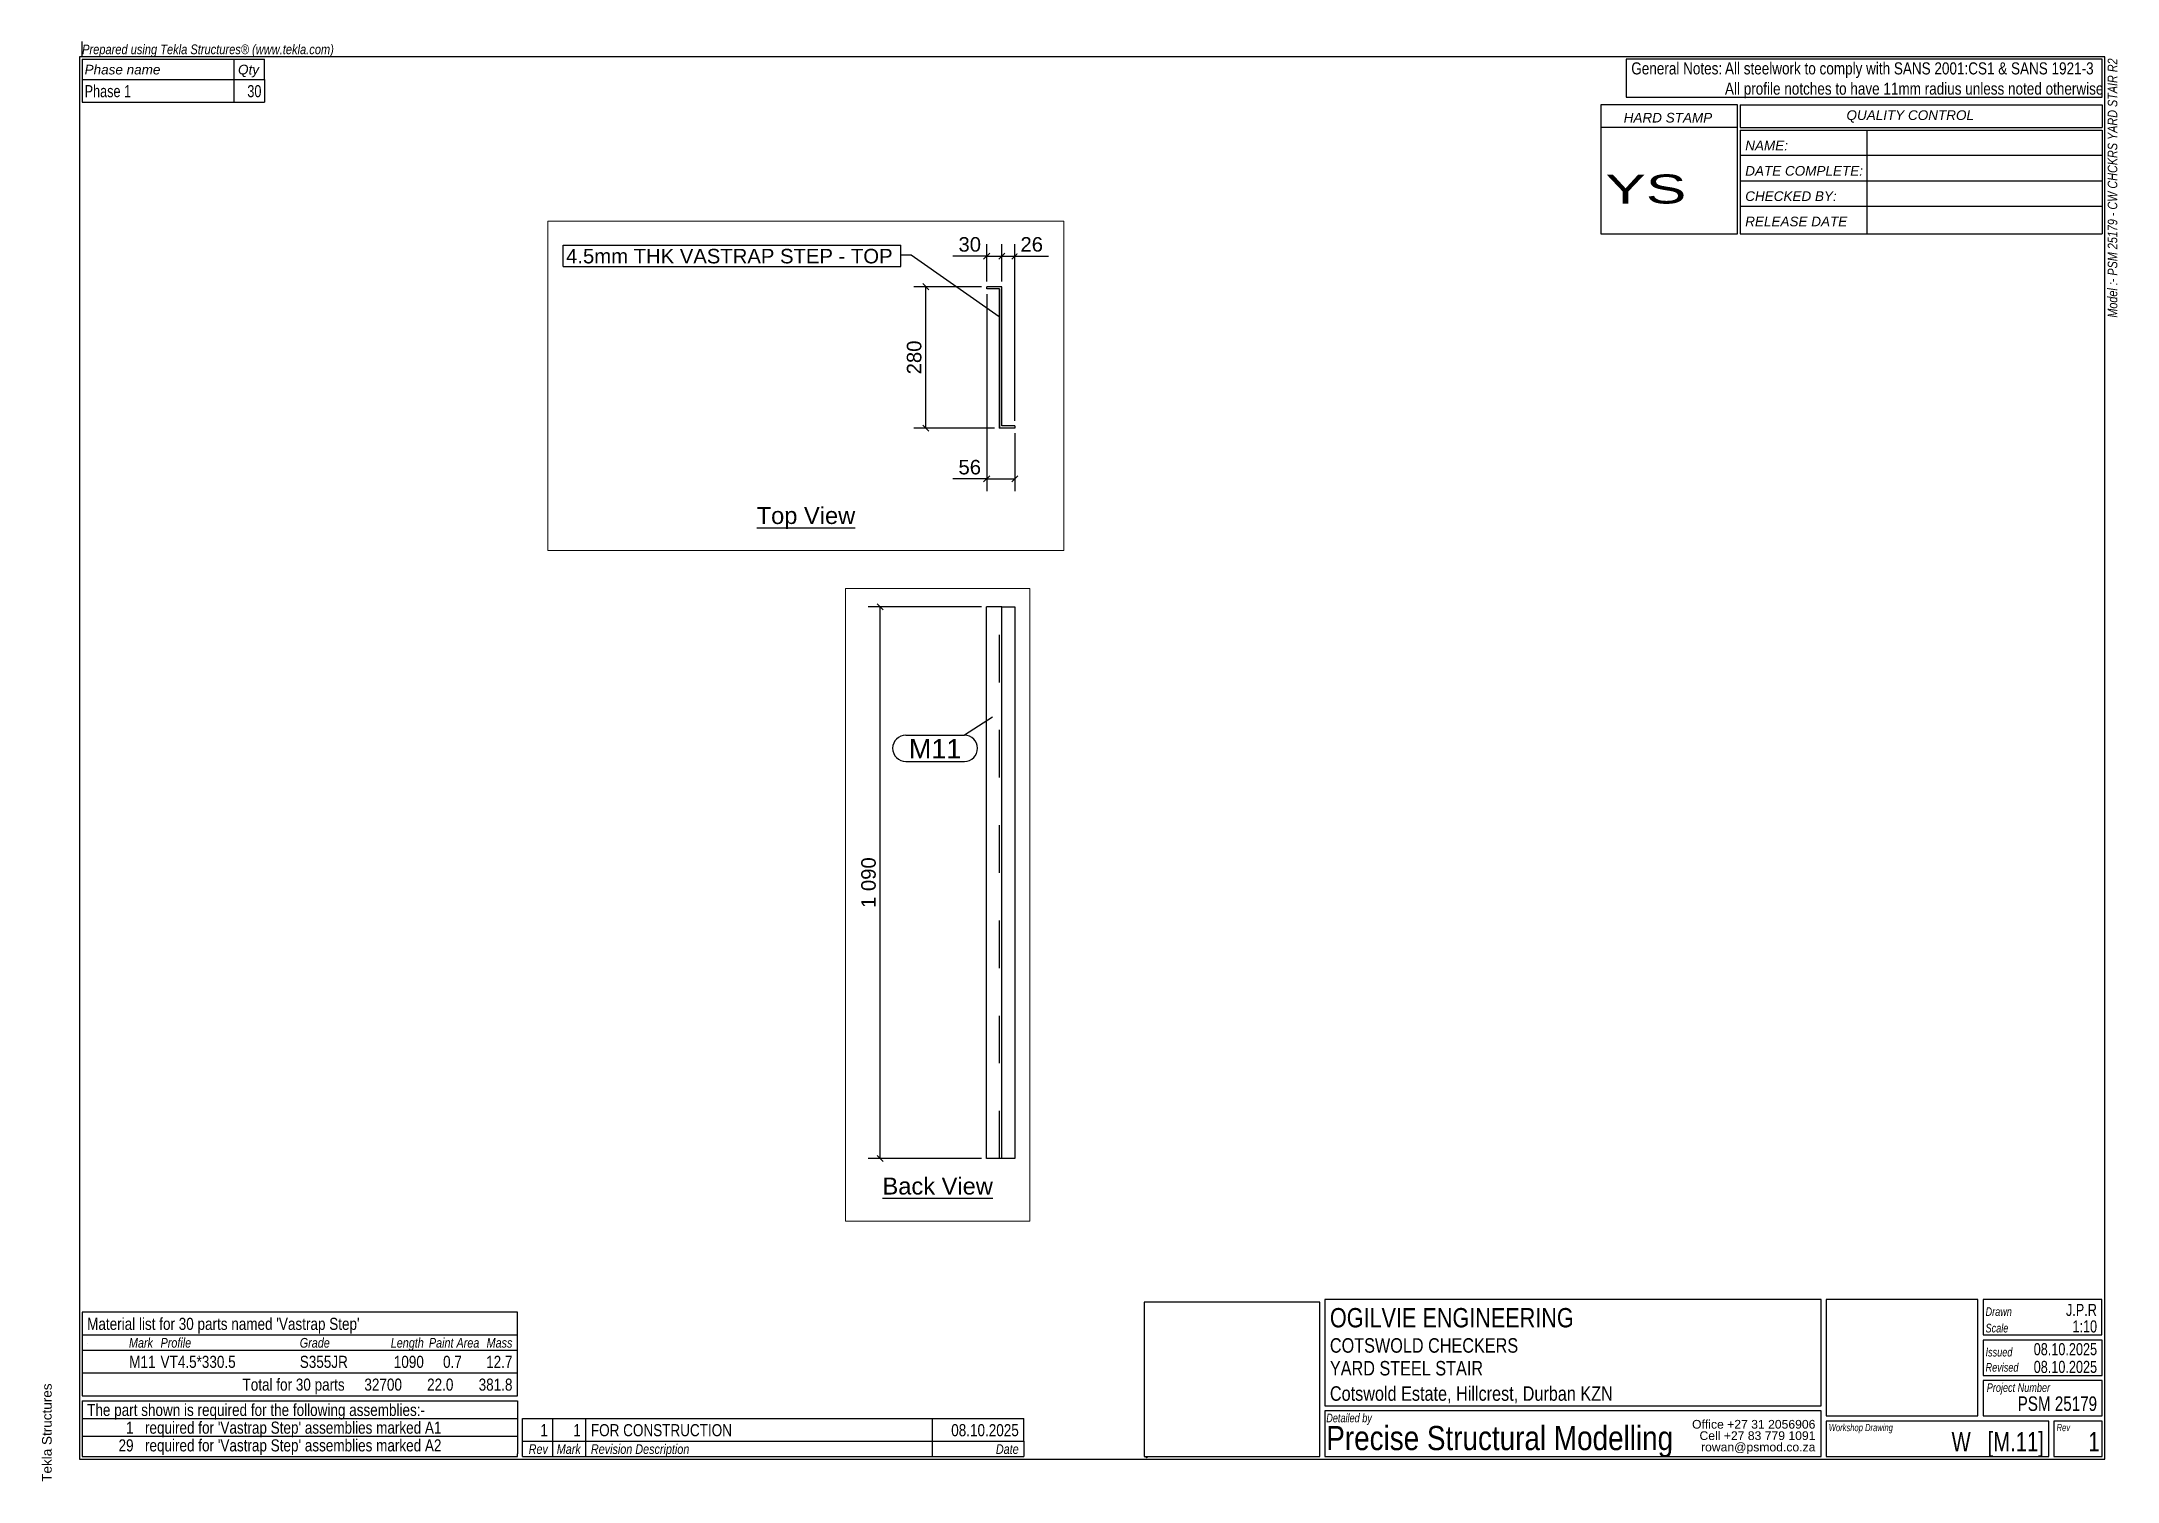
# Paper-space layout 'Layout1' of a CAD drawing. Header units: millimetres. Extents: x 2 to 413, y 6 to 290.
# The model-space entities are those that its viewports show. They can reach past a viewport. Long polylines and large blocks are cut down to what shows.
import ezdxf

# ---------------------------------------------------------------- set-up
doc = ezdxf.new("R2010")
doc.units = ezdxf.units.MM
doc.linetypes.add('DXK_LINE_DOT1', pattern=[1.8814, 0.9407, -0.9407])
doc.layers.add('Viewport layer', color=7, linetype='Continuous', plot=False)
doc.styles.add('Arial', font='ARIAL.TTF', dxfattribs={"height": 0.2})
doc.styles.add('Arial Italic', font='ARIALI.TTF', dxfattribs={"height": 0.2})
doc.styles.add('Arial Narrow Italic', font='ARIALNI.TTF', dxfattribs={"height": 0.2})
picture_1 = doc.add_image_def('image1.jpg', size_in_pixel=(1, 1))
picture_2 = doc.add_image_def('image2.jpg', size_in_pixel=(1, 1))

# ---------------------------------------------------------------- blocks, each defined once
blk = doc.blocks.new('Unknown-1333964-2631')
at = {"color": 174, "linetype": 'Continuous'}
for p, q in [((410, 287), (10, 287)), ((10, 287), (10, 10)), ((410, 10), (410, 287)), ((10, 10), (410, 10))]:
    blk.add_line(p, q, dxfattribs=at)
at = {"color": 174, "linetype": 'Continuous', "style": 'Arial'}
blk.add_text('Tekla Structures', height=1.9102, rotation=90, dxfattribs=at).set_placement((4.5, 5.5))
blk = doc.blocks.new('Unknown-1333964-3470')
at = {"color": 2, "linetype": 'Continuous'}
blk.add_line((10.5, 287), (10.5, 290), dxfattribs=at)
at = {"color": 7, "style": 'Arial Narrow Italic'}
blk.add_text('Prepared using Tekla Structures® (www.tekla.com)', height=1.9089, dxfattribs=at).set_placement((10.5, 287.5))
blk = doc.blocks.new('Unknown-1333964-3465')
at = {"color": 3, "linetype": 'Continuous'}
for p, q in [((409.5, 286.5), (315.5, 286.5)), ((315.5, 286.5), (315.5, 279)), ((409.5, 279), (409.5, 286.5)), ((315.5, 279), (409.5, 279))]:
    blk.add_line(p, q, dxfattribs=at)
at = {"color": 7, "style": 'Arial', "width": 0.8}
for s, p in [('General Notes:', (316.5, 283.5)), ('All profile notches to have 11mm radius unless noted otherwise', (335, 279.5))]:
    blk.add_text(s, height=2.3877, dxfattribs=at).set_placement(p)
at = {"color": 7, "linetype": 'Continuous', "style": 'Arial', "width": 0.8}
blk.add_text('All steelwork to comply with SANS 2001:CS1 & SANS 1921-3', height=2.3877, dxfattribs=at).set_placement((335, 283.5))
blk = doc.blocks.new('Unknown-1333964-3466')
at = {"color": 3, "linetype": 'Continuous'}
for p, q in [((353.97, 41.5), (255.97, 41.5)), ((255.97, 41.5), (255.97, 20.5)), ((353.97, 20.5), (353.97, 41.5)), ((384.97, 41.5), (354.97, 41.5)), ((354.97, 41.5), (354.97, 18.5)), ((384.97, 18.5), (384.97, 41.5)), ((409.47, 41.5), (386, 41.5)), ((386, 41.5), (386, 34.5)), ((409.47, 34.5), (409.47, 41.5)), ((255, 41), (220.25, 41)), ((220.25, 41), (220.25, 10.5)), ((255, 10.5), (255, 41)), ((409.5, 33.5), (385.97, 33.5)), ((385.97, 33.5), (385.97, 26.5)), ((386, 34.5), (409.47, 34.5)), ((409.5, 26.5), (409.5, 33.5)), ((385.97, 26.5), (409.5, 26.5)), ((409.5, 25.5), (385.97, 25.5)), ((385.97, 25.5), (385.97, 18.5)), ((409.5, 18.5), (409.5, 25.5)), ((255.97, 20.5), (353.97, 20.5)), ((353.97, 19.5), (255.97, 19.5)), ((255.97, 19.5), (255.97, 10.5)), ((353.97, 10.5), (353.97, 19.5)), ((354.97, 18.5), (384.97, 18.5)), ((385.97, 18.5), (409.5, 18.5)), ((220.25, 10.5), (255, 10.5)), ((255.97, 10.5), (353.97, 10.5))]:
    blk.add_line(p, q, dxfattribs=at)
at = {"color": 5, "linetype": 'Continuous'}
for p, q in [((398.97, 17.5), (354.97, 17.5)), ((354.97, 17.5), (354.97, 10.5)), ((398.97, 10.5), (398.97, 17.5)), ((409.5, 17.5), (399.97, 17.5)), ((399.97, 17.5), (399.97, 10.5)), ((409.5, 10.5), (409.5, 17.5)), ((354.97, 10.5), (398.97, 10.5)), ((399.97, 10.5), (409.5, 10.5))]:
    blk.add_line(p, q, dxfattribs=at)
at = {"color": 1, "linetype": 'Continuous', "style": 'Arial'}
for s, height, width, p in [('OGILVIE ENGINEERING', 3.8203, 0.8, (256.97, 36)), ('J.P.R', 2.388, 0.75, (402.35, 38.25)), ('1:10', 2.388, 0.75, (403.63, 35)), ('08.10.2025', 2.388, 0.75, (395.98, 30.5)), ('08.10.2025', 2.388, 0.75, (395.98, 27)), ('PSM 25179', 2.865, 0.75, (392.81, 19.5))]:
    blk.add_text(s, height=height, dxfattribs=dict(at, width=width)).set_placement(p)
at = {"color": 7, "linetype": 'Continuous'}
for s, height, style, width, p in [('Drawn', 1.718, 'Arial Italic', 0.75, (386.47, 38.25)), ('COTSWOLD CHECKERS', 2.8652, 'Arial', 0.8, (256.97, 31)), ('Scale', 1.718, 'Arial Italic', 0.75, (386.47, 35)), ('YARD STEEL STAIR', 2.8652, 'Arial', 0.8, (256.97, 26.5)), ('Revised', 1.718, 'Arial Italic', 0.75, (386.47, 27.25)), ('Issued', 1.718, 'Arial Italic', 0.75, (386.47, 30.25)), ('Project Number', 1.718, 'Arial Italic', 0.75, (386.71, 23.25)), ('Cotswold Estate, Hillcrest, Durban KZN', 2.8652, 'Arial', 0.8, (256.97, 21.5)), ('Detailed by', 1.718, 'Arial Italic', 0.75, (256.25, 17.25)), ('Workshop Drawing', 1.4316, 'Arial Italic', 0.75, (355.5, 15.5)), ('Rev', 1.432, 'Arial Italic', 0.75, (400.5, 15.5))]:
    blk.add_text(s, height=height, dxfattribs=dict(at, style=style, width=width)).set_placement(p)
at = {"color": 5, "linetype": 'Continuous', "style": 'Arial'}
for s, height, width, p in [('Precise Structural Modelling', 4.7754, 0.825, (256.25, 11.75)), ('W   [M.11]', 3.82, 0.75, (379.76, 11.5)), ('1', 3.82, 0.75, (406.77, 11.5))]:
    blk.add_text(s, height=height, dxfattribs=dict(at, width=width)).set_placement(p)
at = {"color": 7, "linetype": 'Continuous', "style": 'Arial'}
for s, p in [('Office +27 31 2056906', (328.5, 16)), ('Cell +27 83 779 1091', (329.97, 13.75)), ('rowan@psmod.co.za', (330.27, 11.5))]:
    blk.add_text(s, height=1.7191, dxfattribs=at).set_placement(p)
at = {"color": 7, "linetype": 'Continuous'}
image = blk.add_image(picture_1, insert=(220.75, 10.25), size_in_units=(0.0595, 0.0944), dxfattribs=at)
image.dxf.flags = 7
image = blk.add_image(picture_1, insert=(220.75, 10.25), size_in_units=(0.0599, 0.0944), dxfattribs=at)
image.dxf.flags = 7
image = blk.add_image(picture_2, insert=(221, 10.5), size_in_units=(0.0197, 0.0519), dxfattribs=at)
image.dxf.flags = 7
blk = doc.blocks.new('Unknown-1333964-3467')
at = {"color": 3, "linetype": 'Continuous'}
for p, q in [((10.5, 21.5), (96.5, 21.5)), ((10.5, 21.5), (10.5, 18)), ((96.5, 21.5), (96.5, 18)), ((10.5, 18), (10.5, 14.5)), ((96.5, 18), (96.5, 14.5)), ((10.5, 14.5), (10.5, 11)), ((96.5, 14.5), (96.5, 11)), ((10.5, 11), (10.5, 10.5)), ((10.5, 10.5), (96.5, 10.5)), ((96.5, 10.5), (96.5, 11))]:
    blk.add_line(p, q, dxfattribs=at)
at = {"color": 7, "linetype": 'Continuous'}
for p, q in [((10.5, 18), (96.5, 18)), ((10.5, 18), (96.5, 18)), ((10.5, 14.5), (96.5, 14.5))]:
    blk.add_line(p, q, dxfattribs=at)
at = {"color": 7, "linetype": 'Continuous', "style": 'Arial', "width": 0.8}
blk.add_text('The part shown is required for the following assemblies:-', height=2.3877, dxfattribs=at).set_placement((11.5, 18.5))
at = {"color": 1, "linetype": 'Continuous', "style": 'Arial', "width": 0.8}
for s, height, p in [('1', 2.39, (19.18, 15)), (" required for 'Vastrap Step' assemblies marked A1", 2.3877, (22.18, 15)), ('29', 2.388, (17.7, 11.5)), (" required for 'Vastrap Step' assemblies marked A2", 2.3877, (22.18, 11.5))]:
    blk.add_text(s, height=height, dxfattribs=at).set_placement(p)
blk = doc.blocks.new('Unknown-1333964-3469')
at = {"color": 3, "linetype": 'Continuous'}
for p, q in [((10.5, 286.5), (10.5, 282.5)), ((10.5, 286.5), (46.5, 286.5)), ((46.5, 282.5), (46.5, 286.5)), ((10.5, 282.5), (10.5, 278)), ((46.5, 282.5), (46.5, 278)), ((10.5, 278), (46.5, 278))]:
    blk.add_line(p, q, dxfattribs=at)
at = {"color": 7, "linetype": 'Continuous'}
for p, q in [((40.5, 286.5), (40.5, 282.5)), ((10.5, 282.5), (46.5, 282.5)), ((40.5, 282.5), (40.5, 278))]:
    blk.add_line(p, q, dxfattribs=at)
at = {"color": 7, "style": 'Arial Italic'}
for s, p in [('Phase name', (11, 283.5)), ('Qty', (41.31, 283.5))]:
    blk.add_text(s, height=1.909, dxfattribs=at).set_placement(p)
at = {"color": 1, "linetype": 'Continuous', "style": 'Arial', "width": 0.75}
for s, p in [('Phase 1', (11, 279)), ('30', (43.14, 279))]:
    blk.add_text(s, height=2.388, dxfattribs=at).set_placement(p)
blk = doc.blocks.new('Unknown-1333964-3471')
at = {"color": 3, "linetype": 'Continuous'}
for p, q in [((337.5, 277.5), (310.5, 277.5)), ((310.5, 277.5), (310.5, 252)), ((337.5, 252), (337.5, 277.5)), ((338, 277.5), (338, 273)), ((338, 277.5), (409.5, 277.5)), ((409.5, 277.5), (409.5, 273)), ((337.5, 273), (310.5, 273)), ((338, 273), (409.5, 273)), ((338, 272.5), (338, 252)), ((338, 272.5), (409.5, 272.5)), ((363, 272.5), (363, 252)), ((409.5, 272.5), (409.5, 252)), ((409.5, 267.5), (338, 267.5)), ((338, 262.5), (409.5, 262.5)), ((338, 257.5), (409.5, 257.5)), ((310.5, 252), (337.5, 252)), ((338, 252), (409.5, 252))]:
    blk.add_line(p, q, dxfattribs=at)
at = {"color": 7, "linetype": 'Continuous', "style": 'Arial Italic'}
for s, height, p in [('HARD STAMP', 1.909, (315, 274)), ('NAME:', 1.909, (339, 268.5)), ('DATE COMPLETE:', 1.9089, (339, 263.5)), ('CHECKED BY:', 1.9089, (339, 258.5)), ('RELEASE DATE', 1.9089, (339, 253.5))]:
    blk.add_text(s, height=height, dxfattribs=at).set_placement(p)
at = {"color": 7, "style": 'Arial Italic'}
blk.add_text('QUALITY CONTROL', height=1.9089, dxfattribs=at).set_placement((359, 274.5))
at = {"color": 7, "linetype": 'Continuous', "style": 'Arial', "width": 1.5}
blk.add_text('YS', height=5.73, dxfattribs=at).set_placement((311.36, 258))
blk = doc.blocks.new('Unknown-1333964-3472')
at = {"color": 7, "style": 'Arial Italic', "width": 0.8}
blk.add_text('Model :- PSM 25179 - CW CHCKRS YARD STAIR R2', height=1.9089, rotation=90, dxfattribs=at).set_placement((412.5, 235.46))
blk = doc.blocks.new('Unknown-1333964-3473')
at = {"color": 3, "linetype": 'Continuous'}
for p, q in [((96.5, 39), (10.5, 39)), ((10.5, 39), (10.5, 22.5)), ((96.5, 22.5), (96.5, 39)), ((10.5, 22.5), (96.5, 22.5))]:
    blk.add_line(p, q, dxfattribs=at)
at = {"color": 7, "linetype": 'Continuous'}
for p, q in [((10.5, 34.5), (96.5, 34.5)), ((10.5, 31.5), (96.5, 31.5)), ((10.5, 27), (96.5, 27))]:
    blk.add_line(p, q, dxfattribs=at)
at = {"color": 2, "linetype": 'Continuous'}
blk.add_line((11.5, 32.75), (11.5, 32.75), dxfattribs=at)
at = {"color": 7, "linetype": 'Continuous', "style": 'Arial', "width": 0.8}
for s, p in [("Material list for 30 parts named 'Vastrap Step'", (11.5, 35.5)), ('Total for 30 parts', (42.19, 23.5))]:
    blk.add_text(s, height=2.3877, dxfattribs=at).set_placement(p)
at = {"color": 7, "width": 0.8}
for s, height, style, p in [('Mark', 1.909, 'Arial Italic', (19.76, 32)), ('Profile', 1.909, 'Arial Italic', (26, 32)), ('Grade', 1.909, 'Arial Italic', (53.5, 32)), ('Length', 1.909, 'Arial Italic', (71.47, 32)), ('Paint Area', 1.909, 'Arial Italic', (79, 32)), ('Mass', 1.909, 'Arial Italic', (90.4, 32)), ('32700', 2.388, 'Arial', (66.26, 23.5)), ('22.0', 2.388, 'Arial', (78.65, 23.5)), ('381.8', 2.388, 'Arial', (88.83, 23.5))]:
    blk.add_text(s, height=height, dxfattribs=dict(at, style=style)).set_placement(p)
at = {"color": 1, "style": 'Arial', "width": 0.8}
for s, height, p in [('M11', 2.388, (19.81, 28)), ('VT4.5*330.5', 2.3877, (26, 28)), ('S355JR', 2.388, (53.5, 28)), ('1090', 2.388, (72.07, 28)), ('0.7', 2.388, (81.8, 28)), ('12.7', 2.388, (90.31, 28))]:
    blk.add_text(s, height=height, dxfattribs=at).set_placement(p)
blk = doc.blocks.new('Unknown-1333964-3474')
at = {"color": 3, "linetype": 'Continuous'}
for p, q in [((97.5, 18), (196.5, 18)), ((97.5, 13.5), (97.5, 18)), ((196.5, 13.5), (196.5, 18)), ((97.5, 10.5), (97.5, 13.5)), ((196.5, 13.5), (196.5, 10.5)), ((97.5, 10.5), (196.5, 10.5))]:
    blk.add_line(p, q, dxfattribs=at)
at = {"color": 7, "linetype": 'Continuous'}
for p, q in [((97.5, 18), (196.5, 18)), ((103.5, 13.5), (103.5, 18)), ((110, 13.5), (110, 18)), ((178.5, 13.5), (178.5, 18)), ((97.5, 13.5), (196.5, 13.5)), ((103.5, 10.5), (103.5, 13.5)), ((110, 10.5), (110, 13.5)), ((178.5, 10.5), (178.5, 13.5)), ((184, 10.5), (184, 10.5))]:
    blk.add_line(p, q, dxfattribs=at)
at = {"color": 1, "linetype": 'Continuous', "style": 'Arial', "width": 0.8}
for s, height, p in [('1', 2.39, (101.02, 14.5)), ('1', 2.39, (107.52, 14.5)), ('FOR CONSTRUCTION', 2.3877, (111, 14.5)), ('08.10.2025', 2.388, (182.17, 14.5))]:
    blk.add_text(s, height=height, dxfattribs=at).set_placement(p)
at = {"color": 7, "linetype": 'Continuous', "style": 'Arial Italic', "width": 0.8}
for s, height, p in [('Rev', 1.909, (98.71, 11)), ('Mark', 1.909, (104.26, 11)), ('Revision Description', 1.9089, (111, 11)), ('Date', 1.909, (190.99, 11))]:
    blk.add_text(s, height=height, dxfattribs=at).set_placement(p)
blk = doc.blocks.new('Unknown-1333964-11 - 2291')
at = {"color": 6, "linetype": 'Continuous'}
blk.add_line((412.4, 45), (606.8, 45), dxfattribs=at)
at = {"color": 0, "linetype": 'Continuous'}
blk.add_wipeout([(606.8, 52.5), (606.8, 87.5), (412.4, 87.5), (412.4, 52.5)], dxfattribs=at)
at = {"color": 6, "linetype": 'Continuous', "style": 'Arial'}
blk.add_text('Top View', height=33.43, dxfattribs=at).set_placement((412.4, 52.5))
blk = doc.blocks.new('Unknown-1333964-12 - 2329')
at = {"color": 6, "linetype": 'Continuous'}
blk.add_line((6457, 45), (6674.8, 45), dxfattribs=at)
at = {"color": 0, "linetype": 'Continuous'}
blk.add_wipeout([(6674.8, 52.5), (6674.8, 87.5), (6457, 87.5), (6457, 52.5)], dxfattribs=at)
at = {"color": 6, "linetype": 'Continuous', "style": 'Arial'}
blk.add_text('Back View', height=33.43, dxfattribs=at).set_placement((6457, 52.5))
blk = doc.blocks.new('Part-1333964-2326 - 2291')
at = {"color": 30, "linetype": 'Continuous'}
for p, q in [((896.7, 521.2), (866.7, 521.2)), ((866.7, 516.8), (866.7, 521.2)), ((892.2, 516.8), (866.7, 516.8)), ((892.2, 241.8), (892.2, 516.8)), ((896.7, 246.3), (896.7, 521.2)), ((922.2, 246.3), (896.7, 246.3)), ((922.2, 246.3), (922.2, 241.8)), ((922.2, 241.8), (892.2, 241.8))]:
    blk.add_line(p, q, dxfattribs=at)
blk = doc.blocks.new('Surfacing-1333964-2327 - 2291')
at = {"color": 7, "linetype": 'Continuous'}
for p, q in [((892.2, 516.8), (891.2, 516.8)), ((891.2, 516.8), (891.2, 241.8)), ((892.2, 516.8), (892.2, 241.8)), ((892.2, 241.8), (891.2, 241.8))]:
    blk.add_line(p, q, dxfattribs=at)
blk = doc.blocks.new('Part-1333964-2330 - 2329')
at = {"color": 30, "linetype": 'Continuous'}
for p, q in [((6692.6, 1213.5), (6662.6, 1213.5)), ((6662.6, 123.5), (6662.6, 1213.5)), ((6692.6, 1213.5), (6718.1, 1213.5)), ((6692.6, 123.5), (6692.6, 1213.5)), ((6718.1, 1213.5), (6718.1, 123.5)), ((6692.6, 123.5), (6662.6, 123.5)), ((6718.1, 123.5), (6692.6, 123.5))]:
    blk.add_line(p, q, dxfattribs=at)
at = {"color": 7, "linetype": 'DXK_LINE_DOT1'}
blk.add_line((6688.1, 123.5), (6688.1, 1213.5), dxfattribs=at)
blk = doc.blocks.new('StraightDimension-1333964-3330 - 2291')
at = {"color": 7, "linetype": 'Continuous'}
for p, q in [((860.7, 575.5), (872.7, 587.5)), ((866.7, 531.2), (866.7, 605.5)), ((866.7, 581.5), (896.7, 581.5)), ((902.7, 587.5), (890.7, 575.5)), ((896.7, 531.2), (896.7, 605.5))]:
    blk.add_line(p, q, dxfattribs=at)
at = {"color": 0}
blk.add_wipeout([(861.4, 584.5), (861.4, 626.5), (805, 626.5), (805, 584.5)], dxfattribs=at)
at = {"color": 7, "linetype": 'Continuous'}
blk.add_line((866.7, 581.5), (799.7, 581.5), dxfattribs=at)
blk.add_line((866.7, 581.5), (799.7, 581.5), dxfattribs=at)
at = {"color": 96, "style": 'Arial'}
blk.add_text('30', height=28.65, dxfattribs=at).set_placement((811, 590.5))
blk = doc.blocks.new('StraightDimension-1333964-2335 - 2291')
at = {"color": 7, "linetype": 'Continuous'}
for p, q in [((866.7, 506.8), (866.7, 117.5)), ((922.2, 231.8), (922.2, 117.5)), ((872.7, 147.5), (860.7, 135.5)), ((866.7, 141.5), (922.2, 141.5)), ((916.2, 135.5), (928.2, 147.5))]:
    blk.add_line(p, q, dxfattribs=at)
at = {"color": 0}
blk.add_wipeout([(861.4, 144.5), (861.4, 186.5), (805, 186.5), (805, 144.5)], dxfattribs=at)
at = {"color": 7, "linetype": 'Continuous'}
blk.add_line((866.7, 141.5), (799.7, 141.5), dxfattribs=at)
blk.add_line((866.7, 141.5), (799.7, 141.5), dxfattribs=at)
at = {"color": 96, "style": 'Arial'}
blk.add_text('56', height=28.65, dxfattribs=at).set_placement((811, 150.5))
blk = doc.blocks.new('StraightDimension-1333964-3329 - 2291')
at = {"color": 7, "linetype": 'Continuous'}
for p, q in [((890.7, 575.5), (902.7, 587.5)), ((896.7, 531.2), (896.7, 605.5)), ((896.7, 581.5), (922.2, 581.5)), ((928.2, 587.5), (916.2, 575.5)), ((922.2, 256.2), (922.2, 605.5))]:
    blk.add_line(p, q, dxfattribs=at)
at = {"color": 0}
blk.add_wipeout([(983.9, 584.5), (983.9, 626.5), (927.4, 626.5), (927.4, 584.5)], dxfattribs=at)
at = {"color": 7, "linetype": 'Continuous'}
blk.add_line((922.2, 581.5), (989.1, 581.5), dxfattribs=at)
blk.add_line((922.2, 581.5), (989.1, 581.5), dxfattribs=at)
at = {"color": 96, "style": 'Arial'}
blk.add_text('26', height=28.65, dxfattribs=at).set_placement((933.4, 590.5))
blk = doc.blocks.new('StraightDimension-1333964-2429 - 2291')
at = {"color": 7, "linetype": 'Continuous'}
for p, q in [((856.7, 521.2), (722.7, 521.2)), ((752.7, 515.2), (740.7, 527.3)), ((746.7, 241.8), (746.7, 521.2)), ((740.7, 247.8), (752.7, 235.7)), ((882.2, 241.8), (722.7, 241.8))]:
    blk.add_line(p, q, dxfattribs=at)
at = {"color": 0}
blk.add_wipeout([(743.7, 420.9), (701.7, 420.9), (701.7, 342.1), (743.7, 342.1)], dxfattribs=at)
at = {"color": 96, "style": 'Arial'}
blk.add_text('280', height=28.65, rotation=90.0002, dxfattribs=at).set_placement((737.7, 348.1))
blk = doc.blocks.new('StraightDimension-1333964-2434 - 2329')
at = {"color": 7, "linetype": 'Continuous'}
for p, q in [((6652.6, 1213.5), (6428.6, 1213.5)), ((6458.6, 1207.5), (6446.6, 1219.5)), ((6452.6, 123.5), (6452.6, 1213.5)), ((6652.6, 123.5), (6428.6, 123.5)), ((6446.6, 129.5), (6458.6, 117.5))]:
    blk.add_line(p, q, dxfattribs=at)
at = {"color": 0}
blk.add_wipeout([(6449.6, 724.5), (6407.6, 724.5), (6407.6, 612.5), (6449.6, 612.5)], dxfattribs=at)
at = {"color": 96, "style": 'Arial'}
blk.add_text('1 090', height=28.65, rotation=90.0002, dxfattribs=at).set_placement((6443.6, 618.5))
blk = doc.blocks.new('Mark-1333964-2660 - 2291')
at = {"color": 96, "linetype": 'Continuous'}
blk.add_line((891.7, 461.5), (717.4, 583.3), dxfattribs=at)
at = {"color": 0}
blk.add_wipeout([(691.4, 567.3), (691.4, 597.3), (36, 597.3), (36, 567.3)], dxfattribs=at)
blk.add_wipeout([(691.4, 567.3), (691.4, 597.3), (36, 597.3), (36, 567.3)], dxfattribs=at)
at = {"color": 96, "linetype": 'Continuous'}
for p, q in [((30, 603.3), (697.4, 603.3)), ((30, 561.3), (30, 603.3)), ((697.4, 561.3), (697.4, 603.3)), ((717.4, 583.3), (697.4, 583.3)), ((30, 561.3), (697.4, 561.3))]:
    blk.add_line(p, q, dxfattribs=at)
at = {"color": 96, "style": 'Arial'}
blk.add_text('4.5mm THK VASTRAP STEP - TOP ', height=28.652, dxfattribs=at).set_placement((36, 567.3))
blk = doc.blocks.new('Mark-1333964-2438 - 2329')
at = {"color": 0}
blk.add_wipeout([(6612.7, 913.9), (6612.7, 953.9), (6509, 953.9), (6509, 913.9)], dxfattribs=at)
blk.add_wipeout([(6612.7, 913.9), (6612.7, 953.9), (6509, 953.9), (6509, 913.9)], dxfattribs=at)
at = {"color": 7, "linetype": 'Continuous'}
for p, q in [((6674, 995.2), (6618.7, 959.9)), ((6503, 959.9), (6618.7, 959.9)), ((6503, 907.9), (6618.7, 907.9))]:
    blk.add_line(p, q, dxfattribs=at)
for centre, start, end in [((6503, 933.9), 90, 270), ((6618.7, 933.9), 270, 90)]:
    blk.add_arc(centre, 26, start, end, dxfattribs=at)
at = {"color": 96, "style": 'Arial'}
blk.add_text('M11', height=38.2, dxfattribs=at).set_placement((6509, 913.9))

msp = doc.modelspace()

# ---------------------------------------------------------------- block references
for name in ['Part-1333964-2330 - 2329', 'Part-1333964-2326 - 2291', 'Surfacing-1333964-2327 - 2291', 'Unknown-1333964-11 - 2291', 'Unknown-1333964-12 - 2329']:
    msp.add_blockref(name, (0, 0))

# ---------------------------------------------------------------- next in the draw order: block references
for name in ['StraightDimension-1333964-2434 - 2329', 'StraightDimension-1333964-3330 - 2291', 'StraightDimension-1333964-2335 - 2291']:
    msp.add_blockref(name, (0, 0))

# ---------------------------------------------------------------- next in the draw order: block references
for name in ['Mark-1333964-2438 - 2329', 'StraightDimension-1333964-3329 - 2291']:
    msp.add_blockref(name, (0, 0))

# ---------------------------------------------------------------- next in the draw order: block references
msp.add_blockref('StraightDimension-1333964-2429 - 2291', (0, 0))

# ---------------------------------------------------------------- next in the draw order: block references
msp.add_blockref('Mark-1333964-2660 - 2291', (0, 0))

psp = doc.layouts.get("Layout1")

# ---------------------------------------------------------------- block references
for name in ['Unknown-1333964-3470', 'Unknown-1333964-2631', 'Unknown-1333964-3469', 'Unknown-1333964-3465', 'Unknown-1333964-3472', 'Unknown-1333964-3471', 'Unknown-1333964-3466', 'Unknown-1333964-3473', 'Unknown-1333964-3467', 'Unknown-1333964-3474']:
    psp.add_blockref(name, (0, 0))

# ---------------------------------------------------------------- viewports
at = {"layer": 'Viewport layer', "view_target_point": (509.57, 325.25)}
psp.add_viewport(center=(153.46, 221.97), size=(101.91, 65.05), view_center_point=(0, 0), view_height=650.5, dxfattribs=at)
at = {"layer": 'Viewport layer', "view_target_point": (6565.9, 624.75)}
psp.add_viewport(center=(179.49, 119.47), size=(36.45, 124.95), view_center_point=(0, 0), view_height=1249.5, status=3, dxfattribs=at)

doc.saveas('drawing.dxf')
